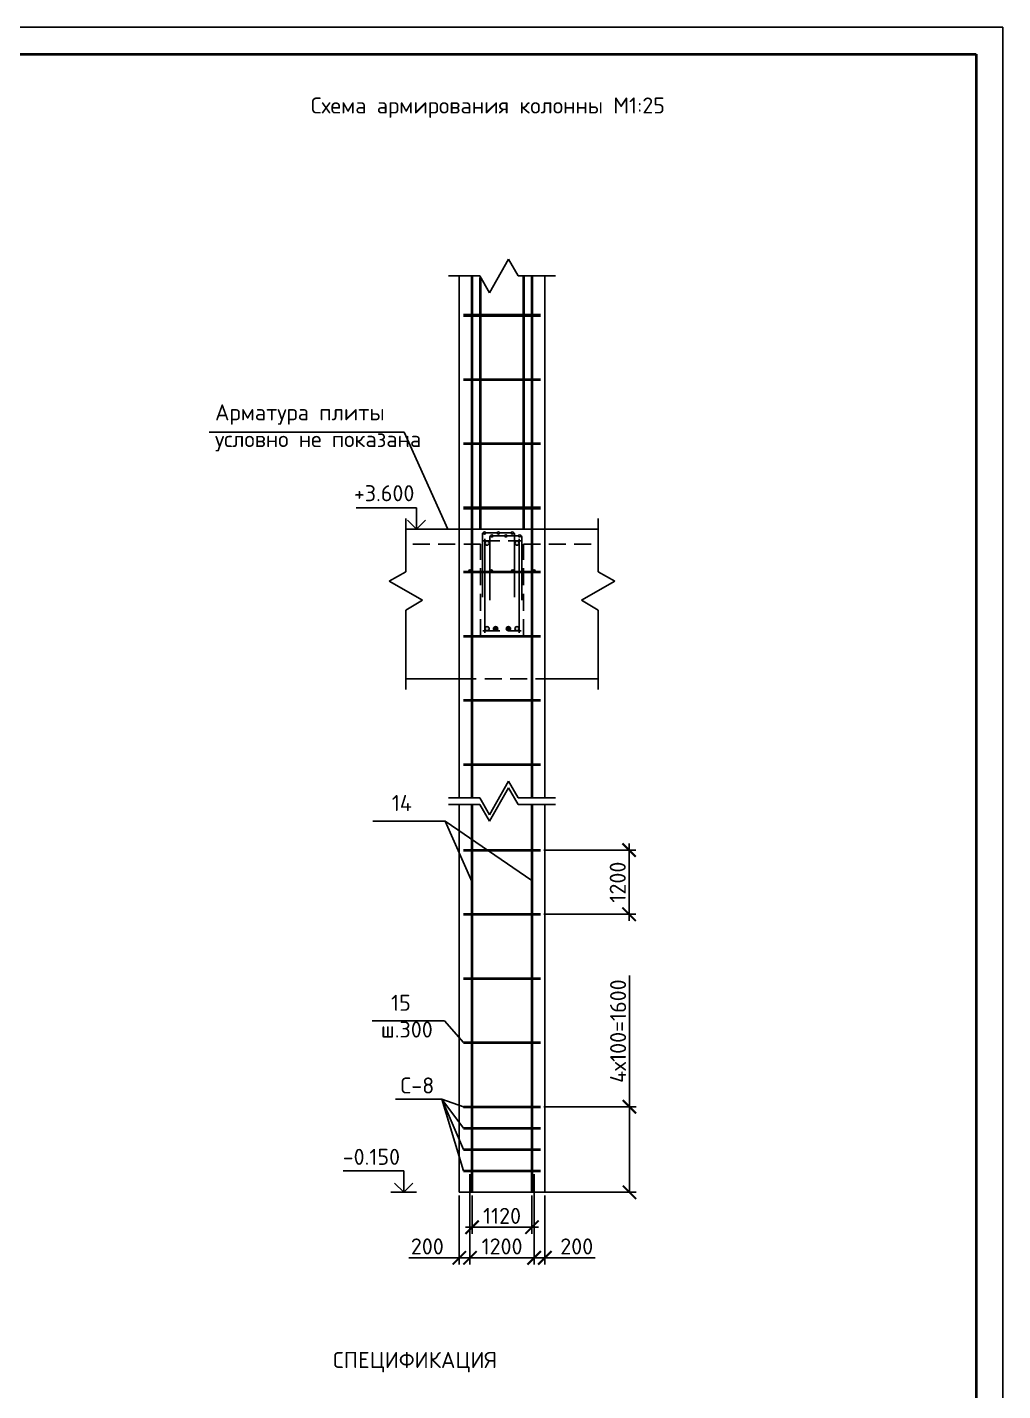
# Model space of a CAD drawing. Header units: millimetres. Extents: x -258556 to -95372, y 16759 to 83599.
# Drawn here: x -126060.1 to -125877.6, y 41883.1 to 42138.1 of the extents above; entities that cross this region are included whole.
import ezdxf

# ---------------------------------------------------------------- set-up
doc = ezdxf.new("R2010")
doc.units = ezdxf.units.MM
doc.header["$LTSCALE"] = 0.5
doc.linetypes.add('DASHED2', pattern=[9.525, 6.35, -3.175])
for name, color, linetype in [('Пунктир', 7, 'DASHED2'), ('текст', 7, 'Continuous'), ('тонкие', 7, 'Continuous'), ('Тонкий', 7, 'Continuous')]:
    doc.layers.add(name, color=color, linetype=linetype)
doc.layers.add('ТОЛСТЫЕ', color=1, linetype='Continuous', lineweight=50)
doc.layers.add('Толстый', color=7, linetype='Continuous', lineweight=40)
doc.styles.add('Наклонный3.5', font='isocpeur.ttf', dxfattribs={"height": 3})
doc.dimstyles.new('СТРОИТЕЛЬНЫЙ', dxfattribs={"dimtxt": 3.5, "dimasz": 2.5, "dimexe": 1.25, "dimexo": 0.625, "dimtad": 1, "dimdec": 0, "dimlfac": 100, "dimdsep": 46, "dimtxsty": 'Наклонный3.5', "dimblk1": 'ARCHTICK', "dimblk2": 'ARCHTICK', "dimsah": 1, "dimcen": 0, "dimdle": 1.25, "dimadec": 0, "dimazin": 0, "dimtfac": 0.75, "dimtdec": 0, "dimtmove": 0, "dimatfit": 3, "dimldrblk": 'ARCHTICK', "dimfxl": 1, "dimtolj": 1, "dimtzin": 0, "dimarcsym": 0})

# ---------------------------------------------------------------- blocks, each defined once
blk = doc.blocks.new('_ArchTick')
at = {"color": 0, "linetype": 'ByBlock', "const_width": 0.15}
blk.add_lwpolyline([(-0.5, -0.5), (0.5, 0.5)], dxfattribs=at)
blk = doc.blocks.new('*D836')
at = {"layer": 'Defpoints', "color": 0, "transparency": 16777216}
for p in [(-125976.92, 41920.21), (-125965.72, 41920.21), (-125965.72, 41913.68)]:
    blk.add_point(p, dxfattribs=at)
at = {"layer": 'тонкие', "color": 0, "lineweight": -2, "transparency": 16777216}
for p, q in [((-125976.92, 41919.58), (-125976.92, 41912.43)), ((-125965.72, 41919.58), (-125965.72, 41912.43)), ((-125978.17, 41913.68), (-125964.47, 41913.68))]:
    blk.add_line(p, q, dxfattribs=at)
at = {"layer": 'тонкие', "color": 0, "lineweight": -2, "transparency": 16777216, "xscale": 2.5, "yscale": 2.5, "zscale": 2.5, "rotation": 180}
blk.add_blockref('_ArchTick', (-125976.92, 41913.68), dxfattribs=at)
at = {"layer": 'тонкие', "color": 0, "lineweight": -2, "transparency": 16777216, "xscale": 2.5, "yscale": 2.5, "zscale": 2.5}
blk.add_blockref('_ArchTick', (-125965.72, 41913.68), dxfattribs=at)
at = {"layer": 'тонкие', "color": 0, "transparency": 16777216, "insert": (-125971.32, 41915.8), "char_height": 3, "attachment_point": 5, "style": 'Наклонный3.5'}
blk.add_mtext('\\A1;1120', dxfattribs=at)
blk = doc.blocks.new('*D837')
at = {"layer": 'Defpoints', "color": 0, "transparency": 16777216}
for p in [(-125977.32, 41924.21), (-125965.32, 41924.21), (-125965.32, 41907.96)]:
    blk.add_point(p, dxfattribs=at)
at = {"layer": 'тонкие', "color": 0, "lineweight": -2, "transparency": 16777216}
for p, q in [((-125977.32, 41923.58), (-125977.32, 41906.71)), ((-125965.32, 41923.58), (-125965.32, 41906.71)), ((-125978.57, 41907.96), (-125964.07, 41907.96))]:
    blk.add_line(p, q, dxfattribs=at)
at = {"layer": 'тонкие', "color": 0, "lineweight": -2, "transparency": 16777216, "xscale": 2.5, "yscale": 2.5, "zscale": 2.5, "rotation": 180}
blk.add_blockref('_ArchTick', (-125977.32, 41907.96), dxfattribs=at)
at = {"layer": 'тонкие', "color": 0, "lineweight": -2, "transparency": 16777216, "xscale": 2.5, "yscale": 2.5, "zscale": 2.5}
blk.add_blockref('_ArchTick', (-125965.32, 41907.96), dxfattribs=at)
at = {"layer": 'тонкие', "color": 0, "transparency": 16777216, "insert": (-125971.32, 41910.09), "char_height": 3, "attachment_point": 5, "style": 'Наклонный3.5'}
blk.add_mtext('\\A1;1200', dxfattribs=at)
blk = doc.blocks.new('*D838')
at = {"layer": 'Defpoints', "color": 0, "transparency": 16777216}
for p in [(-125965.32, 41920.21), (-125963.32, 41920.21), (-125963.32, 41907.96)]:
    blk.add_point(p, dxfattribs=at)
at = {"layer": 'тонкие', "color": 0, "lineweight": -2, "transparency": 16777216}
for p, q in [((-125965.32, 41919.58), (-125965.32, 41906.71)), ((-125963.32, 41919.58), (-125963.32, 41906.71)), ((-125966.57, 41907.96), (-125963.32, 41907.96)), ((-125963.32, 41907.96), (-125953.87, 41907.96))]:
    blk.add_line(p, q, dxfattribs=at)
at = {"layer": 'тонкие', "color": 0, "lineweight": -2, "transparency": 16777216, "xscale": 2.5, "yscale": 2.5, "zscale": 2.5, "rotation": 180}
blk.add_blockref('_ArchTick', (-125965.32, 41907.96), dxfattribs=at)
at = {"layer": 'тонкие', "color": 0, "lineweight": -2, "transparency": 16777216, "xscale": 2.5, "yscale": 2.5, "zscale": 2.5}
blk.add_blockref('_ArchTick', (-125963.32, 41907.96), dxfattribs=at)
at = {"layer": 'тонкие', "color": 0, "transparency": 16777216, "insert": (-125957.35, 41910.09), "char_height": 3, "attachment_point": 5, "style": 'Наклонный3.5'}
blk.add_mtext('\\A1;200', dxfattribs=at)
blk = doc.blocks.new('*D839')
at = {"layer": 'Defpoints', "color": 0, "transparency": 16777216}
for p in [(-125979.32, 41920.21), (-125977.32, 41920.21), (-125979.32, 41907.96)]:
    blk.add_point(p, dxfattribs=at)
at = {"layer": 'тонкие', "color": 0, "lineweight": -2, "transparency": 16777216}
for p, q in [((-125979.32, 41919.58), (-125979.32, 41906.71)), ((-125977.32, 41919.58), (-125977.32, 41906.71)), ((-125979.32, 41907.96), (-125988.77, 41907.96)), ((-125976.07, 41907.96), (-125979.32, 41907.96))]:
    blk.add_line(p, q, dxfattribs=at)
at = {"layer": 'тонкие', "color": 0, "lineweight": -2, "transparency": 16777216, "xscale": 2.5, "yscale": 2.5, "zscale": 2.5, "rotation": 180}
blk.add_blockref('_ArchTick', (-125979.32, 41907.96), dxfattribs=at)
at = {"layer": 'тонкие', "color": 0, "lineweight": -2, "transparency": 16777216, "xscale": 2.5, "yscale": 2.5, "zscale": 2.5}
blk.add_blockref('_ArchTick', (-125977.32, 41907.96), dxfattribs=at)
at = {"layer": 'тонкие', "color": 0, "transparency": 16777216, "insert": (-125985.3, 41910.09), "char_height": 3, "attachment_point": 5, "style": 'Наклонный3.5'}
blk.add_mtext('\\A1;200', dxfattribs=at)
blk = doc.blocks.new('*D840')
at = {"layer": 'Defpoints', "color": 0, "transparency": 16777216}
for p in [(-125964.12, 41936.21), (-125964.12, 41920.21), (-125947.49, 41920.21)]:
    blk.add_point(p, dxfattribs=at)
at = {"layer": 'тонкие', "color": 0, "lineweight": -2, "transparency": 16777216}
for p, q in [((-125947.49, 41936.21), (-125947.49, 41960.73)), ((-125947.49, 41920.21), (-125947.49, 41937.46)), ((-125963.5, 41936.21), (-125946.24, 41936.21)), ((-125963.5, 41920.21), (-125946.24, 41920.21))]:
    blk.add_line(p, q, dxfattribs=at)
at = {"layer": 'тонкие', "color": 0, "lineweight": -2, "transparency": 16777216, "xscale": 2.5, "yscale": 2.5, "zscale": 2.5}
for p, rotation in [((-125947.49, 41936.21), 90), ((-125947.49, 41920.21), 270)]:
    blk.add_blockref('_ArchTick', p, dxfattribs=dict(at, rotation=rotation))
at = {"layer": 'тонкие', "color": 0, "transparency": 16777216, "insert": (-125949.61, 41950.35), "char_height": 3, "attachment_point": 5, "rotation": 90, "style": 'Наклонный3.5'}
blk.add_mtext('\\A1;4х100=1600', dxfattribs=at)
blk = doc.blocks.new('*D861')
at = {"layer": 'Defpoints', "color": 0, "transparency": 16777216}
for p in [(-125964.12, 41984.21), (-125964.12, 41972.21), (-125947.55, 41972.21)]:
    blk.add_point(p, dxfattribs=at)
at = {"layer": 'Тонкий', "color": 0, "lineweight": -2, "transparency": 16777216}
for p, q in [((-125947.55, 41985.46), (-125947.55, 41970.96)), ((-125963.5, 41984.21), (-125946.3, 41984.21)), ((-125963.5, 41972.21), (-125946.3, 41972.21))]:
    blk.add_line(p, q, dxfattribs=at)
at = {"layer": 'Тонкий', "color": 0, "lineweight": -2, "transparency": 16777216, "xscale": 2.5, "yscale": 2.5, "zscale": 2.5}
for p, rotation in [((-125947.55, 41984.21), 90), ((-125947.55, 41972.21), 270)]:
    blk.add_blockref('_ArchTick', p, dxfattribs=dict(at, rotation=rotation))
at = {"layer": 'Тонкий', "color": 0, "transparency": 16777216, "insert": (-125949.68, 41978.21), "char_height": 3, "attachment_point": 5, "rotation": 90, "style": 'Наклонный3.5'}
blk.add_mtext('\\A1;1200', dxfattribs=at)

msp = doc.modelspace()

# ---------------------------------------------------------------- hatches: boundary and pattern name
at = {"layer": 'тонкие', "true_color": 0x000000}
h = msp.add_hatch(color=18, dxfattribs=at)
h.dxf.hatch_style = 1
h.paths.add_polyline_path([(-125969.20769, 42043.50945, 1), (-125969.60769, 42043.50945, 1)])
h.paths.add_polyline_path([(-125971.80769, 42043.50945, 1), (-125972.20769, 42043.50945, 1)])
h.paths.add_polyline_path([(-125974.80769, 42043.50945, 1), (-125974.40769, 42043.50945, 1)])
h = msp.add_hatch(color=18, dxfattribs=at)
h.dxf.hatch_style = 1
h.paths.add_polyline_path([(-125974.52289, 42041.6086, 1), (-125973.72289, 42041.6086, 1)])
h.paths.add_polyline_path([(-125968.12289, 42041.6086, 1), (-125968.92289, 42041.6086, 1)])
h = msp.add_hatch(color=18, dxfattribs=at)
h.dxf.hatch_style = 1
h.paths.add_polyline_path([(-125967.81886, 42042.95072, 1), (-125968.21886, 42042.95072, 1)])
h.paths.add_polyline_path([(-125970.41886, 42042.95072, 1), (-125970.81886, 42042.95072, 1)])
h.paths.add_polyline_path([(-125973.41886, 42042.95072, 1), (-125973.01886, 42042.95072, 1)])
h = msp.add_hatch(color=18, dxfattribs=at)
h.dxf.hatch_style = 1
h.paths.add_polyline_path([(-125977.52289, 42036.4086, 1), (-125977.12289, 42036.4086, 1)])
h.paths.add_polyline_path([(-125973.52289, 42036.4086, 1), (-125973.12289, 42036.4086, 1)])
h.paths.add_polyline_path([(-125969.52289, 42036.4086, 1), (-125969.12289, 42036.4086, 1)])
h.paths.add_polyline_path([(-125965.12289, 42036.4086, 1), (-125965.52289, 42036.4086, 1)])
h = msp.add_hatch(color=18, dxfattribs=at)
h.dxf.hatch_style = 1
h.paths.add_polyline_path([(-125973.72289, 42025.6086, 1), (-125974.52289, 42025.6086, 1)])
h.paths.add_polyline_path([(-125968.12289, 42025.6086, 1), (-125968.92289, 42025.6086, 1)])
h = msp.add_hatch(color=18, dxfattribs=at)
h.dxf.hatch_style = 1
h.paths.add_polyline_path([(-125972.92289, 42025.6086, 1), (-125972.12289, 42025.6086, 1)])
h = msp.add_hatch(color=18, dxfattribs=at)
h.dxf.hatch_style = 1
h.paths.add_polyline_path([(-125969.72289, 42025.6086, 1), (-125970.52289, 42025.6086, 1)])

# ---------------------------------------------------------------- linework, layer by layer
at = {"layer": 'Defpoints', "color": 18, "true_color": 0x000000}
msp.add_lwpolyline([(-126718.64819, 41544.06704), (-125877.64819, 41544.06704), (-125877.64819, 42138.06704), (-126718.64819, 42138.06704)], close=True, dxfattribs=at)
at = {"layer": 'Пунктир', "color": 18, "true_color": 0x000000}
for p, q in [((-125975.32289, 42041.4086), (-125989.32289, 42041.4086)), ((-125975.32289, 42024.2086), (-125975.32289, 42041.4086)), ((-125974.92289, 42042.0086), (-125968.52289, 42042.0086)), ((-125967.32289, 42041.4086), (-125953.32289, 42041.4086)), ((-125967.32289, 42024.2086), (-125967.32289, 42041.4086)), ((-125974.92289, 42025.2086), (-125967.72289, 42025.2086)), ((-125979.32289, 42016.2086), (-125963.32289, 42016.2086))]:
    msp.add_line(p, q, dxfattribs=at)
at = {"layer": 'ТОЛСТЫЕ', "color": 18, "true_color": 0x000000}
for p, q in [((-125978.52289, 42084.2086), (-125964.12289, 42084.2086)), ((-125978.52289, 42048.2086), (-125964.12289, 42048.2086))]:
    msp.add_line(p, q, dxfattribs=at)
at = {"layer": 'Толстый', "color": 18, "true_color": 0x000000}
for p, q in [((-126698.64819, 42133.06704), (-125882.64819, 42133.06704)), ((-125882.64819, 42133.06704), (-125882.64819, 41549.06704)), ((-125976.92289, 41993.94619), (-125976.92289, 42091.55568)), ((-125975.32289, 42044.2086), (-125975.32289, 42091.27421)), ((-125967.32289, 42091.55568), (-125967.32289, 42044.2086)), ((-125965.72289, 42091.55568), (-125965.72289, 41993.94619)), ((-125978.52289, 42084.2086), (-125964.12289, 42084.2086)), ((-125978.52289, 42072.2086), (-125964.12289, 42072.2086)), ((-125978.52289, 42072.2086), (-125964.12289, 42072.2086)), ((-125978.52289, 42060.2086), (-125964.12289, 42060.2086)), ((-125978.52289, 42060.2086), (-125964.12289, 42060.2086)), ((-125978.52289, 42048.2086), (-125964.12289, 42048.2086)), ((-125978.52289, 42036.2086), (-125964.12289, 42036.2086)), ((-125978.52289, 42036.2086), (-125964.12289, 42036.2086)), ((-125978.52289, 42024.2086), (-125964.12289, 42024.2086)), ((-125978.52289, 42024.2086), (-125964.12289, 42024.2086)), ((-125975.32289, 42024.2086), (-125967.32289, 42024.2086)), ((-125978.52289, 42012.2086), (-125964.12289, 42012.2086)), ((-125978.52289, 42012.2086), (-125964.12289, 42012.2086)), ((-125978.52289, 42000.2086), (-125964.12289, 42000.2086)), ((-125978.52289, 42000.2086), (-125964.12289, 42000.2086)), ((-125976.92289, 41920.2086), (-125976.92289, 41992.74269)), ((-125965.72289, 41992.74269), (-125965.72289, 41920.2086)), ((-125978.52289, 41984.2086), (-125964.12289, 41984.2086)), ((-125978.52289, 41972.2086), (-125964.12289, 41972.2086)), ((-125978.52289, 41960.2086), (-125964.12289, 41960.2086)), ((-125978.52289, 41948.2086), (-125964.12289, 41948.2086)), ((-125978.52289, 41936.2086), (-125964.12289, 41936.2086)), ((-125978.52289, 41932.2086), (-125964.12289, 41932.2086)), ((-125978.52289, 41928.2086), (-125964.12289, 41928.2086)), ((-125978.52289, 41924.2086), (-125964.12289, 41924.2086))]:
    msp.add_line(p, q, dxfattribs=at)
at = {"layer": 'тонкие', "color": 18, "true_color": 0x000000}
for p, q in [((-125970.09449, 42094.67579), (-125973.64448, 42088.4118)), ((-125968.29869, 42091.55568), (-125970.09449, 42094.67579)), ((-125981.32289, 42091.55568), (-125975.48794, 42091.55568)), ((-125979.32289, 42091.55568), (-125979.32289, 41993.94619)), ((-125973.64448, 42088.4118), (-125975.48794, 42091.55568)), ((-125968.29869, 42091.55568), (-125961.32289, 42091.55568)), ((-125963.32289, 41993.94619), (-125963.32289, 42091.55568)), ((-126026.1169, 42062.37054), (-125989.63372, 42062.37054)), ((-125989.63372, 42062.37054), (-125981.46206, 42044.2086)), ((-125987.32289, 42048.2086), (-125998.62524, 42048.2086)), ((-125989.32289, 42036.25701), (-125989.32289, 42046.2086)), ((-125987.32289, 42044.2086), (-125987.32289, 42048.2086)), ((-125953.32289, 42036.25701), (-125953.32289, 42046.2086)), ((-125953.32289, 42044.2086), (-125989.32289, 42044.2086)), ((-125987.32289, 42044.2086), (-125989.01995, 42045.90566)), ((-125987.32289, 42044.2086), (-125985.62584, 42045.90566)), ((-125975.00769, 42043.30945), (-125975.00769, 42031.50945)), ((-125974.52289, 42042.4086), (-125974.52289, 42024.8086)), ((-125974.40769, 42043.50945), (-125972.20769, 42043.50945)), ((-125973.61886, 42042.75072), (-125973.61886, 42030.95072)), ((-125973.01886, 42042.95072), (-125970.81886, 42042.95072)), ((-125971.80769, 42043.50945), (-125969.60769, 42043.50945)), ((-125970.41886, 42042.95072), (-125968.21886, 42042.95072)), ((-125969.00769, 42043.30945), (-125969.00769, 42031.50945)), ((-125968.52289, 42042.0086), (-125967.72289, 42042.0086)), ((-125968.12289, 42024.8086), (-125968.12289, 42042.4086)), ((-125967.61886, 42042.75072), (-125967.61886, 42030.95072)), ((-125989.32289, 42036.25701), (-125992.443, 42034.4612)), ((-125953.32289, 42036.25701), (-125950.20278, 42034.4612)), ((-125992.443, 42034.4612), (-125986.17901, 42030.91121)), ((-125950.20278, 42034.4612), (-125956.46677, 42030.91121)), ((-125986.17901, 42030.91121), (-125989.32289, 42029.06776)), ((-125956.46677, 42030.91121), (-125953.32289, 42029.06776)), ((-125989.32289, 42014.2086), (-125989.32289, 42029.06776)), ((-125953.32289, 42014.2086), (-125953.32289, 42029.06776)), ((-125989.32289, 42016.2086), (-125979.32289, 42016.2086)), ((-125963.32289, 42016.2086), (-125953.32289, 42016.2086)), ((-125970.09449, 41997.0663), (-125973.64448, 41990.80231)), ((-125970.09449, 41995.8628), (-125973.64448, 41989.59881)), ((-125968.29869, 41993.94619), (-125970.09449, 41997.0663)), ((-125968.29869, 41992.74269), (-125970.09449, 41995.8628)), ((-125981.32289, 41993.94619), (-125975.48794, 41993.94619)), ((-125981.32289, 41992.74269), (-125975.48794, 41992.74269)), ((-125979.32289, 41992.74269), (-125979.32289, 41920.2086)), ((-125973.64448, 41990.80231), (-125975.48794, 41993.94619)), ((-125973.64448, 41989.59881), (-125975.48794, 41992.74269)), ((-125968.29869, 41993.94619), (-125961.32289, 41993.94619)), ((-125968.29869, 41992.74269), (-125961.32289, 41992.74269)), ((-125963.32289, 41920.2086), (-125963.32289, 41992.74269)), ((-125981.98509, 41989.61205), (-125995.47319, 41989.61205)), ((-125981.98509, 41989.61205), (-125965.72289, 41978.54006)), ((-125981.98509, 41989.61205), (-125976.92289, 41978.19788)), ((-125982.11767, 41952.25917), (-125995.60577, 41952.25917)), ((-125978.52289, 41948.2086), (-125982.11767, 41952.25917)), ((-125991.2647, 41937.62561), (-125982.61057, 41937.62561)), ((-125982.61057, 41937.62561), (-125978.52289, 41936.2086)), ((-125978.52289, 41932.2086), (-125982.61057, 41937.62561)), ((-125982.61057, 41937.62561), (-125978.52289, 41928.2086)), ((-125978.52289, 41924.2086), (-125982.61057, 41937.62561)), ((-125989.72289, 41924.2086), (-126001.02524, 41924.2086)), ((-125989.72289, 41920.2086), (-125989.72289, 41924.2086)), ((-125989.72289, 41920.2086), (-125991.41995, 41921.90566)), ((-125989.72289, 41920.2086), (-125988.02584, 41921.90566)), ((-125987.32289, 41920.2086), (-125992.12289, 41920.2086)), ((-125979.32289, 41920.2086), (-125963.32289, 41920.2086))]:
    msp.add_line(p, q, dxfattribs=at)
for centre, radius in [((-125974.60769, 42043.50945), 0.2), ((-125972.00769, 42043.50945), 0.2), ((-125969.40769, 42043.50945), 0.2), ((-125974.12289, 42041.6086), 0.4), ((-125973.21886, 42042.95072), 0.2), ((-125970.61886, 42042.95072), 0.2), ((-125968.52289, 42041.6086), 0.4), ((-125968.01886, 42042.95072), 0.2), ((-125977.32289, 42036.4086), 0.2), ((-125973.32289, 42036.4086), 0.2), ((-125969.32289, 42036.4086), 0.2), ((-125965.32289, 42036.4086), 0.2), ((-125974.12289, 42025.6086), 0.4), ((-125972.52289, 42025.6086), 0.4), ((-125970.12289, 42025.6086), 0.4), ((-125968.52289, 42025.6086), 0.4)]:
    msp.add_circle(centre, radius, dxfattribs=at)
for centre, start, end in [((-125974.80769, 42043.30945), 90, 180), ((-125973.41886, 42042.75072), 90, 180), ((-125969.20769, 42043.30945), 0, 90), ((-125967.81886, 42042.75072), 0, 90)]:
    msp.add_arc(centre, 0.2, start, end, dxfattribs=at)

# ---------------------------------------------------------------- texts
at = {"layer": 'текст', "color": 18, "true_color": 0x000000, "insert": (-126002.94013, 41890.35169), "char_height": 3, "attachment_point": 1, "style": 'Наклонный3.5'}
msp.add_mtext_dynamic_manual_height_columns('СПЕЦИФИКАЦИЯ', width=55.9405252, gutter_width=17.5, heights=[0], dxfattribs=at)
at = {"layer": 'тонкие', "color": 18, "true_color": 0x000000, "char_height": 3, "style": 'Наклонный3.5'}
for s, width, gutter_width, insert, attachment_point in [('Арматура плиты условно не показана', 40.8067168, 17.5, (-126025.02094, 42067.56152), 1), ('+3.600', 16.2708241, 25, (-125987.7218, 42052.43517), 3), (' 14', 7.0071426, 17.5, (-125993.85762, 41994.50112), 1), (' 15\\Pш.300', 11.2096857, 17.5, (-125993.9902, 41957.14825), 1), ('С-8', 14.0871382, 17.5, (-125990.32275, 41941.6833), 1), ('-0.150', 16.2708241, 25, (-125990.40616, 41928.33902), 3)]:
    msp.add_mtext_dynamic_manual_height_columns(s, width=width, gutter_width=gutter_width, heights=[0], dxfattribs=dict(at, insert=insert, attachment_point=attachment_point))
at = {"layer": 'Тонкий', "color": 18, "true_color": 0x000000, "insert": (-126007.08911, 42124.9423), "char_height": 3, "attachment_point": 1, "style": 'Наклонный3.5'}
msp.add_mtext_dynamic_manual_height_columns('Схема армирования колонны М1:25', width=120.5209203, gutter_width=50, heights=[0], dxfattribs=at)

# ---------------------------------------------------------------- dimensions: what is measured, and where the dimension line sits
at = {"layer": 'тонкие', "color": 18, "true_color": 0x000000}
dim = msp.add_linear_dim(base=(-125947.48963, 41920.2086), p1=(-125964.12289, 41936.2086), p2=(-125964.12289, 41920.2086), angle=90, text='4х100=<>', dimstyle='СТРОИТЕЛЬНЫЙ', dxfattribs=at)
dim.commit()
dim.dimension.update_dxf_attribs({"geometry": '*D840', "text_midpoint": (-125947.48963, 41950.35321), "dimtype": 160})
for base, p1, p2, picture, middle in [((-125965.32289, 41907.96337), (-125977.32289, 41924.2086), (-125965.32289, 41924.2086), '*D837', (-125971.32289, 41910.08837)), ((-125979.32289, 41907.96337), (-125977.32289, 41920.2086), (-125979.32289, 41920.2086), '*D839', (-125985.29789, 41910.08837)), ((-125965.72289, 41913.6761), (-125976.92289, 41920.2086), (-125965.72289, 41920.2086), '*D836', (-125971.32289, 41915.8011)), ((-125963.32289, 41907.96337), (-125965.32289, 41920.2086), (-125963.32289, 41920.2086), '*D838', (-125957.34789, 41910.08837))]:
    dim = msp.add_linear_dim(base=base, p1=p1, p2=p2, dimstyle='СТРОИТЕЛЬНЫЙ', dxfattribs=at)
    dim.commit()
    dim.dimension.update_dxf_attribs({"geometry": picture, "text_midpoint": middle})
at = {"layer": 'Тонкий', "color": 18, "true_color": 0x000000}
dim = msp.add_linear_dim(base=(-125947.55349, 41972.2086), p1=(-125964.12289, 41984.2086), p2=(-125964.12289, 41972.2086), angle=90, dimstyle='СТРОИТЕЛЬНЫЙ', dxfattribs=at)
dim.commit()
dim.dimension.update_dxf_attribs({"geometry": '*D861', "text_midpoint": (-125949.67849, 41978.2086)})

doc.saveas('drawing.dxf')
